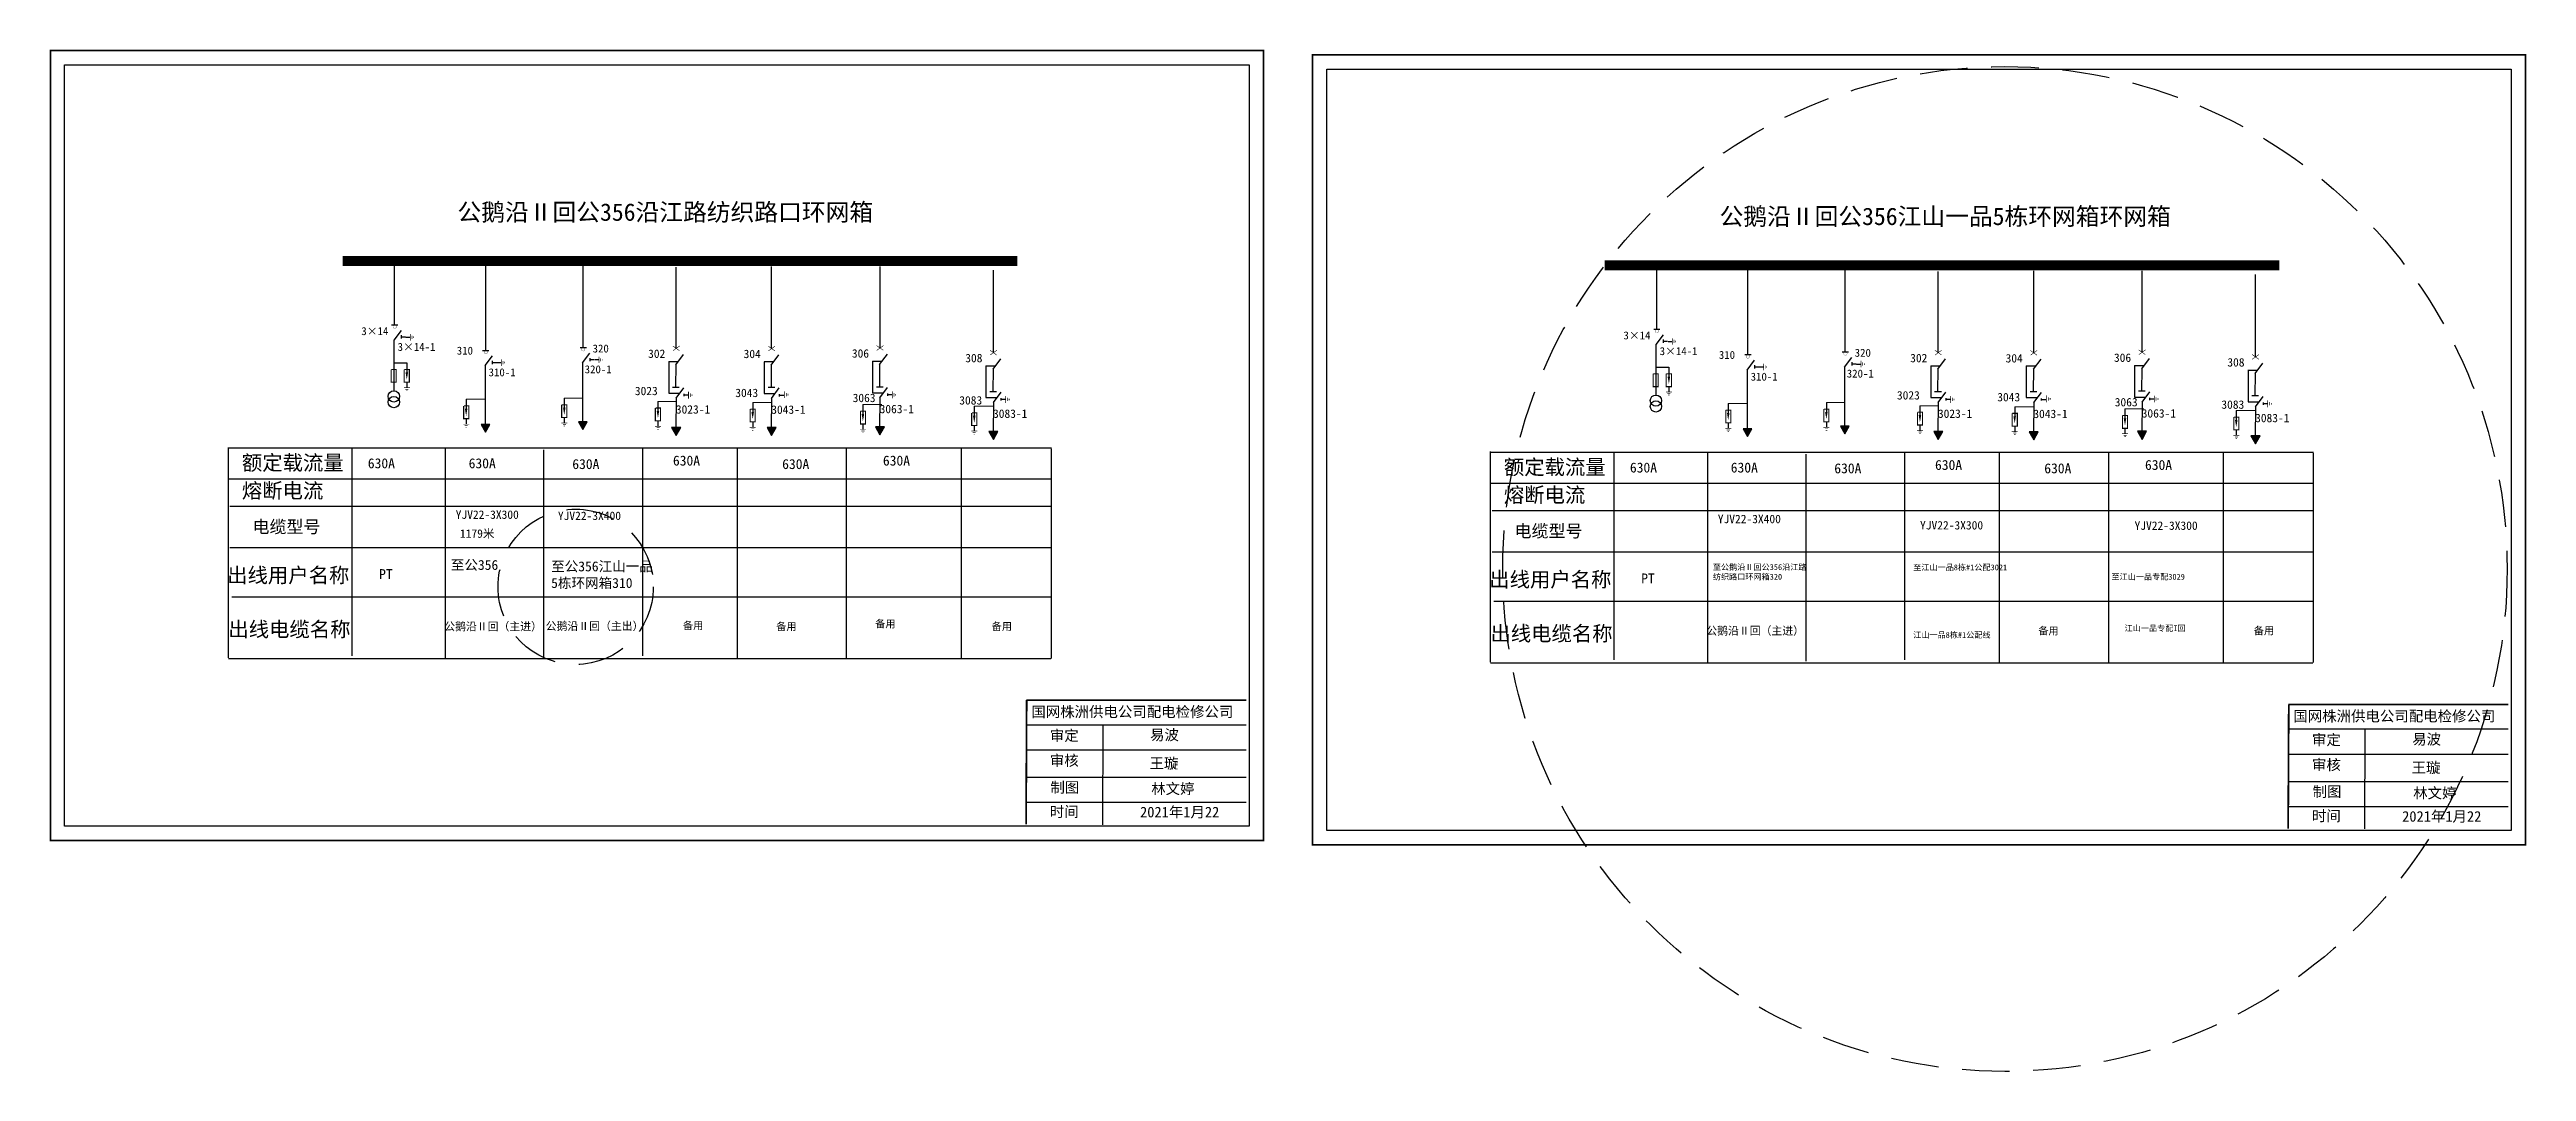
# Model space of a CAD drawing. Extents: x 38 to 294, y -519 to -414.
import ezdxf

# ---------------------------------------------------------------- set-up
doc = ezdxf.new("R2010")
doc.units = 0
doc.header["$LTSCALE"] = 0.774411
doc.linetypes.add('DASHED2', pattern=[9.525, 6.35, -3.175])
doc.layers.get('0').update_dxf_attribs({"linetype": 'CONTINUOUS'})
doc.layers.add('2', color=7, linetype='CONTINUOUS')
doc.layers.add('MiniCADLayer', color=7, linetype='CONTINUOUS', lineweight=20)
doc.styles.add('_txtstyle_1.50_0_0', font='simsun.ttc', dxfattribs={"height": 1.5})
doc.styles.add('HZ', font='')
doc.styles.add('hztxt_txtstyle_0.00_0_0', font='', dxfattribs={"bigfont": 'hztxt.shx'})
doc.styles.add('SimSun_txtstyle_1.09_0_0', font='', dxfattribs={"height": 1.0944})
doc.styles.get("Standard").update_dxf_attribs({"font": '', "height": 2.5})
doc.styles.add('STYLE1', font='txt.shx', dxfattribs={"height": 2.6})
doc.styles.add('字体', font='', dxfattribs={"height": 2.5})
doc.styles.get('HZ').set_extended_font_data('SimSun')
doc.styles.get('hztxt_txtstyle_0.00_0_0').set_extended_font_data('hztxt')
doc.styles.get('SimSun_txtstyle_1.09_0_0').set_extended_font_data('SimSun')
doc.styles.get('Standard').set_extended_font_data('SimSun')
doc.styles.get('字体').set_extended_font_data('SimSun')

# ---------------------------------------------------------------- blocks, each defined once
blk = doc.blocks.new('JD')
for points in [[(-2, 0.2), (-2, -0.2), (2, 0.2), (2, -0.2)], [(1, -1.2), (1, -0.8), (-1, -1.2), (-1, -0.8)], [(-0.5, -1.8), (-0.5, -2.2), (0.5, -1.8), (0.5, -2.2)]]:
    blk.add_trace(points)

msp = doc.modelspace()

# ---------------------------------------------------------------- hatches: boundary and pattern name
for color, points in [(0, [(82.84, -453.32), (83.29, -452.54), (82.39, -452.54)]), (0, [(92.92, -453.03), (93.37, -452.25), (92.47, -452.25)]), (7, [(102.58, -453.65), (103.05, -452.82), (102.1, -452.82)]), (7, [(112.45, -453.67), (112.93, -452.84), (111.97, -452.84)]), (7, [(123.65, -453.61), (124.13, -452.78), (123.18, -452.78)]), (7, [(135.39, -454.09), (135.86, -453.26), (134.91, -453.26)]), (0, [(213.39, -453.76), (213.84, -452.98), (212.94, -452.98)]), (0, [(223.47, -453.48), (223.92, -452.69), (223.02, -452.69)]), (7, [(233.12, -454.09), (233.6, -453.26), (232.65, -453.26)]), (7, [(243, -454.11), (243.47, -453.28), (242.52, -453.28)]), (7, [(254.2, -454.06), (254.68, -453.23), (253.72, -453.23)]), (7, [(265.93, -454.54), (266.41, -453.71), (265.46, -453.71)])]:
    msp.add_hatch(color=color).paths.add_polyline_path(points)

# ---------------------------------------------------------------- linework, layer by layer
for p, q in [((73.42, -435.62), (73.42, -442.25)), ((203.97, -436.06), (203.97, -442.7)), ((101.8, -446), (102.8, -446)), ((101.81, -446.01), (101.81, -449.29)), ((102.54, -446.36), (102.51, -448.63)), ((111.67, -446.02), (112.67, -446.02)), ((111.68, -446.03), (111.68, -449.31)), ((112.41, -446.38), (112.39, -448.65)), ((122.88, -445.97), (123.88, -445.97)), ((122.89, -445.97), (122.89, -449.25)), ((123.62, -446.32), (123.59, -448.59)), ((134.61, -446.45), (135.61, -446.45)), ((134.62, -446.45), (134.62, -449.73)), ((135.35, -446.8), (135.33, -449.07)), ((232.35, -446.45), (233.35, -446.45)), ((232.36, -446.45), (232.36, -449.73)), ((233.09, -446.8), (233.06, -449.08)), ((242.22, -446.47), (243.22, -446.47)), ((242.23, -446.47), (242.23, -449.75)), ((242.96, -446.82), (242.93, -449.1)), ((253.42, -446.41), (254.43, -446.41)), ((253.44, -446.42), (253.44, -449.7)), ((254.17, -446.77), (254.14, -449.04)), ((265.16, -446.89), (266.16, -446.89)), ((265.17, -446.9), (265.17, -450.18)), ((265.9, -447.25), (265.87, -449.52)), ((101.81, -449.29), (102.95, -449.29)), ((102.21, -448.65), (102.9, -448.65)), ((103.36, -449.47), (103.84, -449.47)), ((111.68, -449.31), (112.82, -449.31)), ((112.08, -448.67), (112.77, -448.67)), ((113.23, -449.49), (113.71, -449.49)), ((122.89, -449.25), (124.02, -449.25)), ((123.28, -448.62), (123.98, -448.62)), ((124.44, -449.44), (124.92, -449.44)), ((134.62, -449.73), (135.76, -449.73)), ((135.02, -449.1), (135.71, -449.1)), ((136.17, -449.92), (136.65, -449.92)), ((232.36, -449.73), (233.49, -449.73)), ((232.75, -449.1), (233.45, -449.1)), ((233.9, -449.92), (234.39, -449.92)), ((242.23, -449.75), (243.36, -449.75)), ((242.62, -449.12), (243.32, -449.12)), ((243.78, -449.94), (244.26, -449.94)), ((253.44, -449.7), (254.57, -449.69)), ((253.83, -449.06), (254.53, -449.06)), ((254.98, -449.88), (255.47, -449.88)), ((265.17, -450.18), (266.3, -450.17)), ((265.56, -449.54), (266.26, -449.54)), ((266.72, -450.36), (267.2, -450.36)), ((56.26, -476.66), (56.26, -454.89)), ((56.27, -454.93, -0.03), (141.39, -454.93, -0.03)), ((69.02, -455.04, -0.03), (69.02, -476.43, -0.03)), ((78.69, -455.04, -0.03), (78.69, -476.75, -0.03)), ((88.86, -455.16, -0.03), (88.86, -476.55, -0.03)), ((99.08, -455.04, -0.03), (99.08, -476.43, -0.03)), ((108.88, -455.04, -0.03), (108.88, -476.71, -0.03)), ((120.17, -455.04, -0.03), (120.17, -476.71, -0.03)), ((132.04, -455.04, -0.03), (132.04, -476.71, -0.03)), ((141.37, -455.04, -0.03), (141.37, -476.71, -0.03)), ((186.81, -477.11), (186.81, -455.33)), ((186.82, -455.38, -0.03), (271.93, -455.38, -0.03)), ((199.57, -455.48, -0.03), (199.57, -476.87, -0.03)), ((209.24, -455.48, -0.03), (209.24, -477.2, -0.03)), ((219.41, -455.6, -0.03), (219.41, -476.99, -0.03)), ((229.63, -455.48, -0.03), (229.63, -476.87, -0.03)), ((239.43, -455.48, -0.03), (239.43, -477.15, -0.03)), ((250.72, -455.48, -0.03), (250.72, -477.15, -0.03)), ((262.59, -455.48, -0.03), (262.59, -477.15, -0.03)), ((271.91, -455.48, -0.03), (271.91, -477.15, -0.03)), ((56.27, -458.15, -0.03), (141.37, -458.15, -0.03)), ((186.82, -458.59, -0.03), (271.91, -458.59, -0.03)), ((56.42, -460.97, -0.03), (141.37, -460.97, -0.03)), ((186.97, -461.42, -0.03), (271.91, -461.42, -0.03)), ((56.42, -465.23, -0.03), (141.37, -465.23, -0.03)), ((186.97, -465.68, -0.03), (271.91, -465.68, -0.03)), ((141.37, -470.37, -0.03), (56.61, -470.37, -0.03)), ((271.91, -470.82, -0.03), (187.16, -470.82, -0.03)), ((141.33, -476.75, -0.03), (56.27, -476.75, -0.03)), ((271.88, -477.19, -0.03), (186.82, -477.19, -0.03))]:
    msp.add_line(p, q)
at = {"color": 7}
for p, q in [((82.88, -444.86), (82.88, -436.04)), ((92.96, -444.57), (92.96, -435.71)), ((102.58, -444.65), (102.58, -436.27)), ((112.45, -444.67), (112.45, -436.19)), ((123.66, -444.62), (123.66, -436.19)), ((135.39, -445.1), (135.39, -436.56)), ((213.43, -445.3), (213.43, -436.48)), ((223.51, -445.02), (223.51, -436.16)), ((233.13, -445.1), (233.13, -436.71)), ((243, -445.12), (243, -436.63)), ((254.21, -445.06), (254.21, -436.63)), ((265.94, -445.54), (265.94, -437.01))]:
    msp.add_line(p, q, dxfattribs=at)
at = {"color": 0}
for p, q in [((73.14, -442.23), (73.79, -442.23)), ((203.69, -442.67), (204.34, -442.67)), ((73.36, -443.8), (73.36, -449.06)), ((74.13, -443.3), (74.13, -443.64)), ((74.14, -443.47), (74.58, -443.47)), ((74.62, -443.48), (75.08, -443.48)), ((82.55, -444.86), (83.21, -444.86)), ((92.64, -444.57), (93.29, -444.57)), ((93.63, -445.65), (93.63, -445.99)), ((203.91, -444.25), (203.91, -449.5)), ((204.68, -443.75), (204.68, -444.08)), ((204.69, -443.92), (205.12, -443.92)), ((205.17, -443.93), (205.62, -443.93)), ((213.1, -445.3), (213.76, -445.3)), ((223.19, -445.02), (223.84, -445.02)), ((73.35, -446.16), (74.71, -446.16)), ((74.71, -446.16), (74.71, -447.15)), ((74.71, -448.19), (74.71, -448.71)), ((82.81, -446.44), (82.81, -452.67)), ((83.55, -445.94), (83.55, -446.27)), ((83.56, -446.11), (83.99, -446.11)), ((84.03, -446.12), (84.49, -446.12)), ((92.89, -446.15), (92.89, -452.39)), ((93.64, -445.82), (94.07, -445.82)), ((94.11, -445.82), (94.57, -445.82)), ((203.9, -446.61), (205.26, -446.61)), ((205.26, -446.61), (205.26, -447.6)), ((213.36, -446.89), (213.36, -453.12)), ((214.1, -446.38), (214.1, -446.72)), ((214.1, -446.55), (214.54, -446.55)), ((214.58, -446.56), (215.04, -446.56)), ((223.44, -446.6), (223.44, -452.83)), ((224.18, -446.09), (224.18, -446.43)), ((224.19, -446.26), (224.62, -446.26)), ((224.66, -446.27), (225.12, -446.27)), ((80.85, -449.92), (80.85, -450.91)), ((91, -449.81), (91, -450.8)), ((100.69, -450.14), (100.69, -451.13)), ((102.58, -449.8), (102.54, -452.97)), ((110.49, -450.25), (110.49, -451.24)), ((112.45, -449.82), (112.41, -452.99)), ((121.89, -450.47), (121.89, -451.46)), ((123.65, -449.76), (123.62, -452.93)), ((133.41, -450.64), (133.41, -451.63)), ((135.39, -450.24), (135.35, -453.41)), ((205.26, -448.64), (205.26, -449.15)), ((211.4, -450.36), (211.4, -451.35)), ((221.55, -450.25), (221.55, -451.24)), ((231.23, -450.59), (231.23, -451.58)), ((233.12, -450.24), (233.09, -453.41)), ((241.03, -450.7), (241.03, -451.69)), ((243, -450.26), (242.96, -453.43)), ((252.44, -450.92), (252.44, -451.91)), ((254.2, -450.21), (254.17, -453.37)), ((265.93, -450.69), (265.9, -453.85)), ((80.85, -451.95), (80.85, -452.46)), ((91, -451.84), (91, -452.35)), ((100.69, -452.17), (100.69, -452.68)), ((110.49, -452.28), (110.49, -452.8)), ((121.89, -452.5), (121.89, -453.02)), ((133.41, -452.67), (133.41, -453.18)), ((211.4, -452.4), (211.4, -452.91)), ((221.55, -452.28), (221.55, -452.8)), ((231.23, -452.62), (231.23, -453.13)), ((241.03, -452.73), (241.03, -453.24)), ((252.44, -452.95), (252.44, -453.46)), ((263.95, -451.08), (263.95, -452.07)), ((263.95, -453.12), (263.95, -453.63))]:
    msp.add_line(p, q, dxfattribs=at)
at = {"color": 0, "linetype": 'Continuous'}
for p, q in [((138.79, -483.57), (161.54, -483.57)), ((146.71, -483.58), (146.68, -493.91)), ((269.34, -484.01), (292.09, -484.01)), ((277.26, -484.02), (277.23, -494.35)), ((138.79, -486.16), (161.54, -486.16)), ((269.34, -486.61), (292.09, -486.61)), ((138.79, -488.99), (161.54, -488.99)), ((138.79, -491.58), (161.54, -491.58)), ((269.34, -489.43), (292.09, -489.43)), ((269.34, -492.02), (292.09, -492.02))]:
    msp.add_line(p, q, dxfattribs=at)
at = {"color": 0, "linetype": 'Continuous', "const_width": 0.182}
for points in [[(37.85, -413.85), (163.33, -413.85), (163.33, -495.55), (37.85, -495.55)], [(168.39, -414.29), (293.88, -414.29), (293.88, -495.99), (168.39, -495.99)]]:
    msp.add_lwpolyline(points, close=True, dxfattribs=at)
at = {"color": 0, "linetype": 'Continuous'}
for points in [[(39.32, -415.32), (161.85, -415.32), (161.85, -494.07), (39.32, -494.07)], [(169.87, -415.77), (292.4, -415.77), (292.4, -494.52), (169.87, -494.52)]]:
    msp.add_lwpolyline(points, close=True, dxfattribs=at)
for points, const_width in [([(68.08, -435.62), (137.86, -435.62)], 1.03), ([(198.63, -436.06), (268.41, -436.06)], 1.03), ([(102.23, -444.41), (102.92, -444.89)], 0.0588), ([(102.25, -444.89), (102.94, -444.4)], 0.0588), ([(112.1, -444.43), (112.79, -444.91)], 0.0588), ([(112.12, -444.91), (112.81, -444.42)], 0.0588), ([(123.31, -444.37), (124, -444.85)], 0.0588), ([(123.32, -444.86), (124.02, -444.36)], 0.0588), ([(135.04, -444.85), (135.73, -445.34)], 0.0588), ([(135.06, -445.34), (135.75, -444.84)], 0.0588), ([(232.78, -444.85), (233.47, -445.34)], 0.0588), ([(232.79, -445.34), (233.49, -444.84)], 0.0588), ([(242.65, -444.87), (243.34, -445.36)], 0.0588), ([(242.67, -445.36), (243.36, -444.86)], 0.0588), ([(253.86, -444.81), (254.55, -445.3)], 0.0588), ([(253.87, -445.3), (254.57, -444.8)], 0.0588), ([(265.59, -445.29), (266.28, -445.78)], 0.0588), ([(265.6, -445.78), (266.3, -445.29)], 0.0588), ([(102.21, -448.65), (102.9, -448.65)], 0.0588), ([(112.08, -448.67), (112.77, -448.67)], 0.0588), ([(123.28, -448.62), (123.98, -448.62)], 0.0588), ([(135.02, -449.1), (135.71, -449.1)], 0.0588), ([(232.75, -449.1), (233.45, -449.1)], 0.0588), ([(242.62, -449.12), (243.32, -449.12)], 0.0588), ([(253.83, -449.06), (254.53, -449.06)], 0.0588), ([(265.56, -449.54), (266.26, -449.54)], 0.0588)]:
    msp.add_lwpolyline(points, dxfattribs=dict(const_width=const_width))
at = {"color": 0}
for points, const_width in [([(73.14, -442.23), (73.79, -442.23)], 0.0555), ([(203.69, -442.67), (204.34, -442.67)], 0.0555), ([(82.55, -444.86), (83.21, -444.86)], 0.0555), ([(92.64, -444.57), (93.29, -444.57)], 0.0555), ([(213.1, -445.3), (213.76, -445.3)], 0.0555), ([(223.19, -445.02), (223.84, -445.02)], 0.0555), ([(73.09, -446.84), (73.09, -448.16), (73.62, -448.16), (73.62, -446.84), (73.1, -446.84)], 0.112), ([(74.44, -446.84), (74.44, -448.16), (74.97, -448.16), (74.97, -446.84), (74.46, -446.84)], 0.112), ([(203.64, -447.28), (203.64, -448.61), (204.16, -448.61), (204.16, -447.28), (203.65, -447.28)], 0.112), ([(204.99, -447.28), (204.99, -448.61), (205.52, -448.61), (205.52, -447.28), (205.01, -447.28)], 0.112), ([(80.59, -450.6), (80.59, -451.92), (81.12, -451.92), (81.12, -450.6), (80.61, -450.6)], 0.112), ([(90.73, -450.49), (90.73, -451.81), (91.26, -451.81), (91.26, -450.49), (90.75, -450.49)], 0.112), ([(100.42, -450.82), (100.42, -452.14), (100.95, -452.14), (100.95, -450.82), (100.44, -450.82)], 0.112), ([(110.22, -450.93), (110.22, -452.25), (110.75, -452.25), (110.75, -450.93), (110.24, -450.93)], 0.112), ([(221.28, -450.93), (221.28, -452.25), (221.81, -452.25), (221.81, -450.93), (221.3, -450.93)], 0.112), ([(121.63, -451.15), (121.63, -452.47), (122.15, -452.47), (122.15, -451.15), (121.64, -451.15)], 0.112), ([(133.14, -451.32), (133.14, -452.64), (133.67, -452.64), (133.67, -451.32), (133.16, -451.32)], 0.112), ([(211.14, -451.04), (211.14, -452.36), (211.67, -452.36), (211.67, -451.04), (211.15, -451.04)], 0.112), ([(230.97, -451.26), (230.97, -452.58), (231.5, -452.58), (231.5, -451.26), (230.99, -451.26)], 0.112), ([(240.77, -451.37), (240.77, -452.69), (241.3, -452.69), (241.3, -451.37), (240.79, -451.37)], 0.112), ([(252.17, -451.59), (252.17, -452.92), (252.7, -452.92), (252.7, -451.59), (252.19, -451.59)], 0.112), ([(263.69, -451.76), (263.69, -453.08), (264.22, -453.08), (264.22, -451.76), (263.71, -451.76)], 0.112)]:
    msp.add_lwpolyline(points, dxfattribs=dict(at, const_width=const_width))
at = {"color": 0, "const_width": 0.0277}
for points in [[(73.28, -442.41, 1), (73.64, -442.41, 1)], [(203.83, -442.85, 1), (204.19, -442.85, 1)], [(82.7, -445.04, 1), (83.06, -445.04, 1)], [(92.78, -444.75, 1), (93.14, -444.75, 1)], [(213.25, -445.49, 1), (213.61, -445.49, 1)], [(223.33, -445.2, 1), (223.69, -445.2, 1)]]:
    msp.add_lwpolyline(points, format="xyb", close=True, dxfattribs=at)
at = {"color": 0}
for points in [[(74.71, -447.14, 0.261, 0, 0), (74.71, -447.88, 0, 0, 0)], [(205.26, -447.58, 0.261, 0, 0), (205.26, -448.33, 0, 0, 0)], [(80.85, -450.89, 0.261, 0, 0), (80.85, -451.64, 0, 0, 0)], [(91, -450.78, 0.261, 0, 0), (91, -451.53, 0, 0, 0)], [(100.69, -451.12, 0.261, 0, 0), (100.69, -451.86, 0, 0, 0)], [(110.49, -451.23, 0.261, 0, 0), (110.49, -451.97, 0, 0, 0)], [(121.89, -451.45, 0.261, 0, 0), (121.89, -452.19, 0, 0, 0)], [(133.41, -451.61, 0.261, 0, 0), (133.41, -452.36, 0, 0, 0)], [(211.4, -451.34, 0.261, 0, 0), (211.4, -452.08, 0, 0, 0)], [(221.55, -451.23, 0.261, 0, 0), (221.55, -451.97, 0, 0, 0)], [(231.23, -451.56, 0.261, 0, 0), (231.23, -452.3, 0, 0, 0)], [(241.03, -451.67, 0.261, 0, 0), (241.03, -452.41, 0, 0, 0)], [(252.44, -451.89, 0.261, 0, 0), (252.44, -452.64, 0, 0, 0)], [(263.95, -452.06, 0.261, 0, 0), (263.95, -452.8, 0, 0, 0)]]:
    msp.add_lwpolyline(points, format="xyseb", dxfattribs=at)
for points in [[(103.36, -449.37), (103.36, -449.6)], [(113.23, -449.38), (113.23, -449.62)], [(124.44, -449.33), (124.44, -449.56)], [(136.17, -449.81), (136.17, -450.04)], [(233.91, -449.81), (233.91, -450.04)], [(243.78, -449.83), (243.78, -450.06)], [(254.99, -449.77), (254.99, -450.01)], [(266.72, -450.25), (266.72, -450.49)]]:
    msp.add_lwpolyline(points)
for points in [[(82.84, -453.32), (83.29, -452.54), (82.39, -452.54)], [(92.92, -453.03), (93.37, -452.25), (92.47, -452.25)], [(213.39, -453.76), (213.84, -452.98), (212.94, -452.98)], [(223.47, -453.48), (223.92, -452.69), (223.02, -452.69)]]:
    msp.add_lwpolyline(points, close=True, dxfattribs=at)
at = {"color": 7}
for points in [[(102.58, -453.65), (103.05, -452.82), (102.1, -452.82)], [(112.45, -453.67), (112.93, -452.84), (111.97, -452.84)], [(123.65, -453.61), (124.13, -452.78), (123.18, -452.78)], [(135.39, -454.09), (135.86, -453.26), (134.91, -453.26)], [(233.12, -454.09), (233.6, -453.26), (232.65, -453.26)], [(243, -454.11), (243.47, -453.28), (242.52, -453.28)], [(254.2, -454.06), (254.68, -453.23), (253.72, -453.23)], [(265.93, -454.54), (266.41, -453.71), (265.46, -453.71)]]:
    msp.add_lwpolyline(points, close=True, dxfattribs=at)
at = {"color": 0, "linetype": 'Continuous', "const_width": 0.182}
for points in [[(138.83, -481.03), (138.77, -493.87)], [(138.79, -481.03), (161.54, -481.03)], [(269.38, -481.48), (269.32, -494.31)], [(269.34, -481.47), (292.09, -481.47)]]:
    msp.add_lwpolyline(points, dxfattribs=at)
at = {"color": 1, "linetype": 'DASHED2'}
for centre, radius in [((240.02, -467.47), 51.95), ((92.18, -469.31), 8.03)]:
    msp.add_circle(centre, radius, dxfattribs=at)
at = {"color": 0}
for centre in [(73.37, -449.62), (73.37, -450.2), (203.92, -450.06), (203.92, -450.65)]:
    msp.add_circle(centre, 0.585, dxfattribs=at)
at = {"layer": '2', "color": 0}
for p, q in [((73.39, -443.81), (74.15, -442.8)), ((203.94, -444.25), (204.7, -443.25)), ((82.81, -446.44), (83.56, -445.44)), ((92.89, -446.15), (93.64, -445.15)), ((223.44, -446.6), (224.19, -445.6)), ((213.36, -446.89), (214.11, -445.88))]:
    msp.add_line(p, q, dxfattribs=at)
at = {"layer": '2'}
for p, q in [((102.54, -446.36), (103.34, -445.3)), ((112.41, -446.38), (113.21, -445.31)), ((123.62, -446.32), (124.42, -445.26)), ((135.35, -446.8), (136.15, -445.74)), ((233.09, -446.8), (233.89, -445.74)), ((242.96, -446.82), (243.76, -445.76)), ((254.17, -446.77), (254.97, -445.7)), ((265.9, -447.25), (266.7, -446.18)), ((102.58, -449.8), (103.37, -448.73)), ((112.45, -449.82), (113.24, -448.75)), ((123.65, -449.76), (124.45, -448.7)), ((135.39, -450.24), (136.18, -449.18)), ((233.12, -450.24), (233.92, -449.18)), ((243, -450.26), (243.79, -449.2)), ((254.2, -450.21), (255, -449.14)), ((265.93, -450.69), (266.73, -449.62))]:
    msp.add_line(p, q, dxfattribs=at)
at = {"layer": 'MiniCADLayer', "color": 7, "linetype": 'DASHED2', "ltscale": 1.075492}
for p, q in [((80.85, -449.92), (82.81, -449.92)), ((91, -449.81), (92.95, -449.81)), ((100.69, -450.14), (102.64, -450.14)), ((110.49, -450.25), (112.44, -450.25)), ((121.89, -450.47), (123.85, -450.47)), ((133.41, -450.64), (135.36, -450.64)), ((211.4, -450.36), (213.36, -450.36)), ((221.55, -450.25), (223.5, -450.25)), ((231.23, -450.59), (233.19, -450.59)), ((241.03, -450.7), (242.99, -450.7)), ((252.44, -450.92), (254.39, -450.92)), ((263.95, -451.08), (265.91, -451.08))]:
    msp.add_line(p, q, dxfattribs=at)

# ---------------------------------------------------------------- block references
at = {"color": 0, "xscale": 0.1697344662515426, "yscale": 0.1697344662515426, "zscale": 0.1697344662815752, "rotation": 90}
for p in [(75.08, -443.5), (84.5, -446.13), (94.58, -445.84), (205.63, -443.94), (215.05, -446.58), (225.13, -446.28)]:
    msp.add_blockref('JD', p, dxfattribs=at)
at = {"color": 0, "xscale": 0.1563343768320751, "yscale": 0.1563343768105389, "zscale": 0.1563343768382929}
for p in [(74.72, -448.73), (205.26, -449.17), (80.86, -452.49), (91.01, -452.38), (100.7, -452.71), (110.49, -452.82), (121.9, -453.04), (133.41, -453.21), (211.41, -452.93), (221.56, -452.82), (231.24, -453.15), (241.04, -453.26), (252.45, -453.48), (263.96, -453.65)]:
    msp.add_blockref('JD', p, dxfattribs=at)
at = {"xscale": 0.1799152717629485, "yscale": 0.1799152717629485, "zscale": 0.1799152717948745, "rotation": 90}
for p in [(103.85, -449.49), (113.79, -449.44), (124.93, -449.45), (136.66, -449.93), (234.4, -449.93), (244.34, -449.88), (255.48, -449.89), (267.21, -450.38)]:
    msp.add_blockref('JD', p, dxfattribs=at)

# ---------------------------------------------------------------- texts
at = {"color": 0}
for s, height, p in [('3×14', 0.821, (70.01, -443.28)), ('3×14', 0.821, (200.56, -443.72)), ('3×14-1', 0.821, (73.76, -444.91)), ('310', 0.821, (79.88, -445.3)), ('320', 0.821, (93.93, -445.08)), ('302', 0.87, (99.67, -445.64)), ('304', 0.87, (109.55, -445.66)), ('306', 0.87, (120.75, -445.61)), ('308', 0.87, (132.48, -446.09)), ('3×14-1', 0.821, (204.31, -445.35)), ('310', 0.821, (210.43, -445.74)), ('320', 0.821, (224.48, -445.52)), ('302', 0.87, (230.22, -446.09)), ('304', 0.87, (240.09, -446.11)), ('306', 0.87, (251.3, -446.05)), ('308', 0.87, (263.03, -446.53)), ('310-1', 0.821, (83.17, -447.54)), ('320-1', 0.821, (93.11, -447.23)), ('310-1', 0.821, (213.72, -447.99)), ('320-1', 0.821, (223.66, -447.67)), ('3023', 0.87, (98.3, -449.49)), ('3023-1', 0.87, (102.54, -451.4)), ('3043', 0.87, (108.69, -449.69)), ('3043-1', 0.87, (112.41, -451.42)), ('3063', 0.87, (120.83, -450.21)), ('3063-1', 0.87, (123.62, -451.36)), ('3083', 0.87, (131.86, -450.46)), ('3023', 0.87, (228.85, -449.94)), ('3043', 0.87, (239.23, -450.13)), ('3063', 0.87, (251.38, -450.65)), ('3083', 0.87, (262.41, -450.9)), ('3083-1', 0.87, (135.35, -451.84)), ('3023-1', 0.87, (233.09, -451.84)), ('3043-1', 0.87, (242.96, -451.86)), ('3063-1', 0.87, (254.17, -451.81)), ('3083-1', 0.87, (265.9, -452.29))]:
    msp.add_text(s, height=height, dxfattribs=at).set_placement(p)
at = {"style": 'HZ'}
for s, height, p in [('额定载流量', 1.544, (57.65, -457.25, -0.03)), ('额定载流量', 1.544, (188.19, -457.7, -0.03)), ('熔断电流', 1.544, (57.65, -460.14, -0.03)), ('熔断电流', 1.544, (188.19, -460.58, -0.03)), ('电缆型号', 1.287, (58.75, -463.74, -0.03)), ('电缆型号', 1.287, (189.3, -464.18, -0.03)), ('出线用户名称', 1.544, (56.13, -468.88, -0.03)), ('出线用户名称', 1.544, (186.68, -469.32, -0.03)), ('出线电缆名称', 1.544, (56.25, -474.47, -0.03)), ('出线电缆名称', 1.544, (186.8, -474.91, -0.03))]:
    msp.add_text(s, height=height, dxfattribs=at).set_placement(p)
for s, height, p in [('630A', 1.03, (70.68, -457.05, -0.03)), ('630A', 1.03, (81.11, -457.05, -0.03)), ('630A', 1.03, (102.24, -456.77, -0.03)), ('630A', 1.03, (123.96, -456.77, -0.03)), ('630A', 1.03, (91.83, -457.13, -0.03)), ('630A', 1.03, (113.54, -457.13, -0.03)), ('630A', 1.03, (201.23, -457.49, -0.03)), ('630A', 1.03, (211.66, -457.49, -0.03)), ('630A', 1.03, (222.37, -457.57, -0.03)), ('630A', 1.03, (232.79, -457.22, -0.03)), ('630A', 1.03, (244.09, -457.57, -0.03)), ('630A', 1.03, (254.51, -457.22, -0.03)), ('YJV22-3X300', 0.8722, (79.77, -462.28, -0.03)), ('1179米', 0.872, (80.21, -464.24, -0.03)), ('YJV22-3X400', 0.8722, (90.34, -462.4, -0.03)), ('YJV22-3X400', 0.8722, (210.32, -462.73, -0.03)), ('YJV22-3X300', 0.8722, (231.24, -463.38, -0.03)), ('YJV22-3X300', 0.8722, (253.43, -463.42, -0.03))]:
    msp.add_text(s, height=height).set_placement(p)
at = {"linetype": 'Continuous', "attachment_point": 1}
for s, insert, char_height, width, style in [('公鹅沿Ⅱ回公356沿江路纺织路口环网箱', (79.95, -429.66), 1.8017, 46.8756, '字体'), ('公鹅沿Ⅱ回公356江山一品5栋环网箱环网箱', (210.5, -430.1), 1.8017, 49.9414, '字体'), ('{\\fSimSun|b0|i0|c134|p2;PT}', (71.85, -467.48, -0.03), 1.0288, 9.9937, 'STYLE1'), ('{\\fSimSun|b0|i0|c134|p2;至公356}', (79.26, -466.53), 1.0295, 29.1616, 'hztxt_txtstyle_0.00_0_0'), ('{\\fSimSun|b0|i0|c134|p2;至公356江山一品5栋环网箱310}', (89.64, -466.68), 1.0295, 11.0311, 'hztxt_txtstyle_0.00_0_0'), ('{\\fSimSun|b0|i0|c134|p2;PT}', (202.4, -467.93, -0.03), 1.0288, 9.9937, 'STYLE1'), ('{\\fSimSun|b0|i0|c134|p2;至公鹅沿Ⅱ回公356沿江路纺织路口环网箱320}', (209.81, -466.97), 0.6, 10.0548, 'hztxt_txtstyle_0.00_0_0'), ('{\\fSimSun|b0|i0|c134|p2;至江山一品8栋#1公配3021}', (230.53, -467), 0.6, 10.0548, 'hztxt_txtstyle_0.00_0_0'), ('{\\fSimSun|b0|i0|c134|p2;至江山一品专配3029}', (251.04, -467.97), 0.6, 10.0548, 'hztxt_txtstyle_0.00_0_0'), ('{\\fSimSun|b0|i0|c134|p2;公鹅沿Ⅱ回（主进）}', (78.58, -473), 0.8236, 29.1616, 'hztxt_txtstyle_0.00_0_0'), ('{\\fSimSun|b0|i0|c134|p2;公鹅沿Ⅱ回（主出）}', (89.08, -472.96), 0.8236, 29.1616, 'hztxt_txtstyle_0.00_0_0'), ('{\\fSimSun|b0|i0|c134|p2;公鹅沿Ⅱ回（主进）}', (209.13, -473.44), 0.8236, 29.1616, 'hztxt_txtstyle_0.00_0_0'), ('{\\fSimSun|b0|i0|c134|p2;江山一品8栋#1公配线}', (230.53, -473.99), 0.6, 10.0548, 'hztxt_txtstyle_0.00_0_0'), ('{\\fSimSun|b0|i0|c134|p2;江山一品专配I回}', (252.4, -473.29), 0.6, 10.0548, 'hztxt_txtstyle_0.00_0_0')]:
    msp.add_mtext(s, dxfattribs=dict(at, insert=insert, char_height=char_height, width=width, style=style))
at = {"color": 1, "linetype": 'Continuous', "true_color": 0xff0000, "char_height": 0.7722, "width": 8.6883, "attachment_point": 1, "style": '_txtstyle_1.50_0_0'}
for insert in [(103.27, -472.93, -0.03), (112.92, -473.03, -0.03), (123.16, -472.75, -0.03), (135.21, -473.02, -0.03), (243.47, -473.48, -0.03), (265.76, -473.46, -0.03)]:
    msp.add_mtext('{\\fSimSun|b0|i0|c134|p2;\\C256;备用}', dxfattribs=dict(at, insert=insert))
at = {"color": 0, "linetype": 'Continuous', "char_height": 1.0944, "attachment_point": 1, "style": '字体'}
for s, insert, width in [('国网株洲供电公司配电检修公司', (139.31, -481.68), 29.9201), ('\\f\uffbfﾬￌﾣﾤ_GB2312|b0|i0|c134|p49;审定', (141.23, -484.14), 8.5588), ('国网株洲供电公司配电检修公司', (269.85, -482.13), 29.9201), ('\\f\uffbfﾬￌﾣﾤ_GB2312|b0|i0|c134|p49;审核', (141.23, -486.72), 8.5588), ('\\f\uffbfﾬￌﾣﾤ_GB2312|b0|i0|c134|p49;审定', (271.78, -484.58), 8.5588), ('\\f\uffbfﾬￌﾣﾤ_GB2312|b0|i0|c134|p49;制图', (141.29, -489.5), 8.5588), ('\\f\uffbfﾬￌﾣﾤ_GB2312|b0|i0|c134|p49;审核', (271.78, -487.16), 8.5588), ('\\f\uffbfﾬￌﾣﾤ_GB2312|b0|i0|c134|p49;时间', (141.23, -492.01), 8.5588), ('\\f\uffbfﾬￌﾣﾤ_GB2312|b0|i0|c134|p49;制图', (271.84, -489.94), 8.5588), ('\\f\uffbfﾬￌﾣﾤ_GB2312|b0|i0|c134|p49;时间', (271.78, -492.45), 8.5588)]:
    msp.add_mtext(s, dxfattribs=dict(at, insert=insert, width=width))
at = {"color": 7, "linetype": 'Continuous', "true_color": 0xffffff, "char_height": 1.094, "attachment_point": 1}
for s, insert, width, style in [('易波', (151.6, -484.07), 8.5588, '字体'), ('易波', (282.15, -484.52), 8.5588, '字体'), ('王璇', (151.54, -487.01), 8.5588, '字体'), ('王璇', (282.09, -487.45), 8.5588, '字体'), ('2021年1月22', (150.56, -492.05), 16.0081, 'SimSun_txtstyle_1.09_0_0'), ('2021年1月22', (281.11, -492.5), 16.0081, 'SimSun_txtstyle_1.09_0_0')]:
    msp.add_mtext(s, dxfattribs=dict(at, insert=insert, width=width, style=style))
at = {"color": 7, "linetype": 'Continuous', "char_height": 1.094, "width": 8.5588, "attachment_point": 1, "style": 'SimSun_txtstyle_1.09_0_0'}
for insert in [(151.71, -489.64), (282.25, -490.09)]:
    msp.add_mtext('林文婷', dxfattribs=dict(at, insert=insert))

doc.saveas('drawing.dxf')
